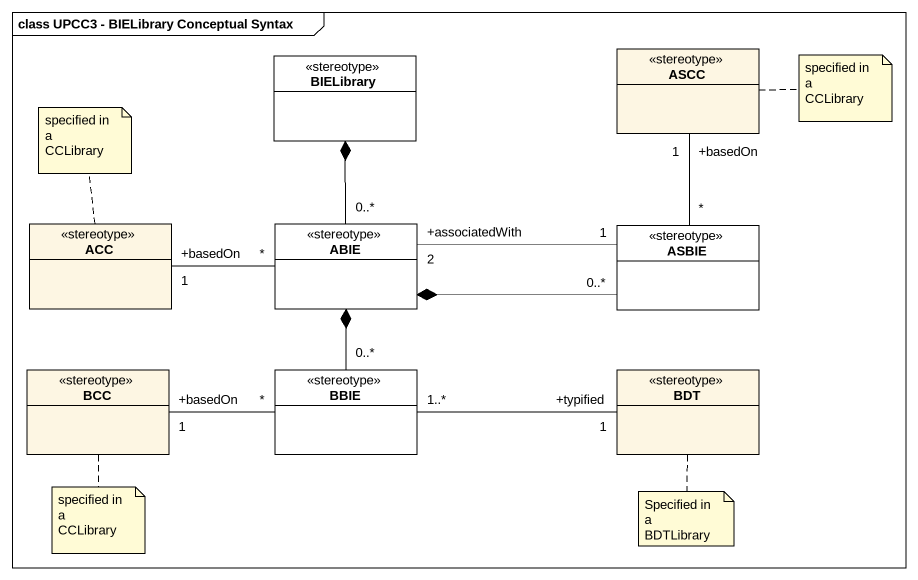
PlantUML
@startuml
mainframe class UPCC3 - BIELibrary Conceptual Syntax
hide circle
hide empty members
class BIELibrary <<stereotype>> #FFFFFF
class ASCC <<stereotype>>
class ACC <<stereotype>>
class ABIE <<stereotype>> #FFFFFF
class ASBIE <<stereotype>> #FFFFFF
class BCC <<stereotype>>
class BBIE <<stereotype>> #FFFFFF
class BDT <<stereotype>>
ASCC "+basedOn\n1" -- "*" ASBIE
ABIE "0..*" -up-* BIELibrary
ABIE "*" -left- "+basedOn\n1" ACC
ASBIE "0..*" -left-* ABIE
ASBIE "1" -left- "+associatedWith\n2" ABIE
BBIE "0..*" -up-* ABIE
BBIE "*" -left- "+basedOn\n1" BCC
BDT "+typified\n1" -left- "1..*" BBIE
note right of ASCC
  specified in a
  CCLibrary
end note
note top of ACC
  specified in a
  CCLibrary
end note
note bottom of BCC
  specified in a
  CCLibrary
end note
note bottom of BDT
  Specified in a
  BDTLibrary
end note
@enduml
